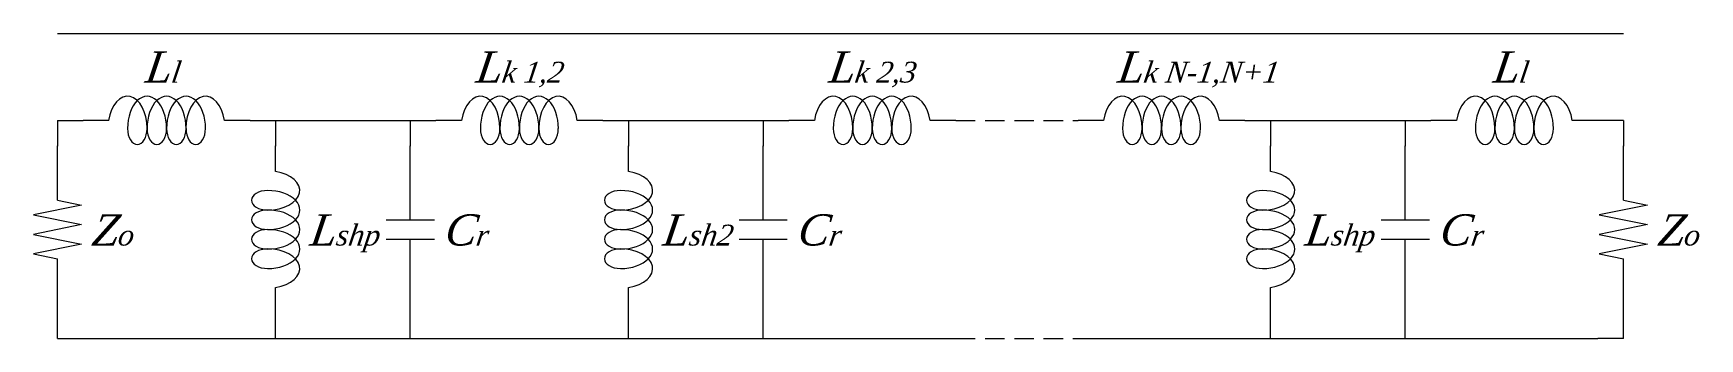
# Model space of a CAD drawing. Header units: inches. Extents: x -12.9 to 13.7, y -1.7 to 3.1.
import ezdxf

# ---------------------------------------------------------------- set-up
doc = ezdxf.new("R2010")
doc.units = ezdxf.units.IN
doc.header["$MEASUREMENT"] = 0
doc.linetypes.add('HIDDEN', pattern=[0.375, 0.25, -0.125])
doc.styles.get("Standard").update_dxf_attribs({"font": 'arial.ttf'})

# ---------------------------------------------------------------- blocks, each defined once
blk = doc.blocks.new('ind_sym')
for p, q in [((0, 2.261), (0, 2.671)), ((0, 0), (0, 0.41))]:
    blk.add_line(p, q)
for centre, major_axis, start_param, end_param in [((-0.129, 1.959), (-0.515, 0), 1.570796, 4.459709), ((-0.129, 1.803), (-0.257, 0), -1.570796, 1.570796), ((-0.129, 1.647), (-0.515, 0), 1.570796, 4.712389), ((-0.129, 1.491), (-0.257, 0), -1.570796, 1.570796), ((-0.129, 1.335), (-0.515, 0), 1.570796, 4.712389), ((-0.129, 1.179), (-0.257, 0), -1.570796, 1.570796), ((-0.129, 1.023), (-0.515, 0), 1.570796, 4.712389), ((-0.129, 0.868), (-0.257, 0), -1.570796, 1.570796), ((-0.129, 0.712), (-0.515, 0), 1.823477, 4.712389)]:
    blk.add_ellipse(centre, major_axis=major_axis, ratio=0.606061, start_param=start_param, end_param=end_param)
blk = doc.blocks.new('T')
for p, q in [((-0.41, 0.41), (0, 0.41)), ((0, 0.41), (0, 0)), ((0, 0.41), (0.41, 0.41))]:
    blk.add_line(p, q)
blk = doc.blocks.new('cap_sym')
for p, q in [((0, 1.491), (0, 2.671)), ((-0.386, 1.491), (0.386, 1.491)), ((-0.386, 1.179), (0.386, 1.179)), ((0, 0), (0, 1.179))]:
    blk.add_line(p, q)
blk = doc.blocks.new('L')
for q in [(0.41, 0.41), (0, 0)]:
    blk.add_line((0, 0.41), q)
blk = doc.blocks.new('res_sym')
for p, q in [((0, 1.803), (0, 2.671)), ((0.386, 1.725), (-0.386, 1.569)), ((0, 1.803), (0.386, 1.725)), ((-0.386, 1.569), (0.386, 1.413)), ((0.386, 1.413), (-0.386, 1.257)), ((-0.386, 1.257), (0.386, 1.101)), ((0.386, 1.101), (-0.386, 0.945)), ((-0.386, 0.945), (0, 0.868)), ((0, 0), (0, 0.868))]:
    blk.add_line(p, q)

msp = doc.modelspace()

# ---------------------------------------------------------------- linework, layer by layer
for p, q in [((-12.525, 3.137), (12.525, 3.137)), ((-8.626, 1.745), (-7.29, 1.745)), ((-2.981, 1.745), (-1.646, 1.745)), ((7.29, 1.745), (8.626, 1.745)), ((-12.116, -1.745), (-9.445, -1.745)), ((-8.626, -1.745), (-7.29, -1.745)), ((-6.471, -1.745), (-3.801, -1.745)), ((-2.981, -1.745), (-1.646, -1.745)), ((-0.827, -1.745), (1.844, -1.745)), ((3.801, -1.745), (6.471, -1.745)), ((7.29, -1.745), (8.626, -1.745)), ((9.445, -1.745), (12.116, -1.745))]:
    msp.add_line(p, q)
at = {"linetype": 'HIDDEN', "ltscale": 1.25}
for p, q in [((1.844, 1.745), (3.801, 1.745)), ((1.844, -1.745), (3.801, -1.745))]:
    msp.add_line(p, q, dxfattribs=at)

# ---------------------------------------------------------------- block references
for name, p, rotation in [('ind_sym', (-9.445, 1.745), 90), ('ind_sym', (-3.801, 1.745), 90), ('ind_sym', (1.844, 1.745), 90), ('ind_sym', (6.471, 1.745), 90), ('ind_sym', (12.116, 1.745), 90), ('L', (12.525, -1.335), 180)]:
    msp.add_blockref(name, p, dxfattribs=dict(rotation=rotation))
for name, p in [('L', (-12.525, 1.335)), ('T', (-9.035, 1.335)), ('T', (-6.881, 1.335)), ('T', (-3.391, 1.335)), ('T', (-1.237, 1.335)), ('T', (6.881, 1.335)), ('T', (9.035, 1.335)), ('res_sym', (-12.525, -1.335)), ('ind_sym', (-9.035, -1.335)), ('cap_sym', (-6.881, -1.335)), ('ind_sym', (-3.391, -1.335)), ('cap_sym', (-1.237, -1.335)), ('ind_sym', (6.881, -1.335)), ('cap_sym', (9.035, -1.335)), ('res_sym', (12.525, -1.335))]:
    msp.add_blockref(name, p)
at = {"xscale": -1}
msp.add_blockref('L', (12.525, 1.335), dxfattribs=at)
at = {"xscale": -1, "rotation": 180}
for name, p in [('L', (-12.525, -1.335)), ('T', (-9.035, -1.335)), ('T', (-6.881, -1.335)), ('T', (-3.391, -1.335)), ('T', (-1.237, -1.335)), ('T', (6.881, -1.335)), ('T', (9.035, -1.335))]:
    msp.add_blockref(name, p, dxfattribs=at)

# ---------------------------------------------------------------- texts
at = {"char_height": 0.2, "attachment_point": 1}
for s, insert, width in [('{\\fTimes New Roman|b0|i1|c0|p0;\\H2.5x;{\\Q9;L\\H0.666667x;l}}', (-11.138, 2.85), 2.05411), ('{\\fTimes New Roman|b0|i1|c0|p0;\\H2.5x;{\\Q9;L\\H0.666667x;k 1,2}}', (-5.849, 2.85), 2.05411), ('{\\fTimes New Roman|b0|i1|c0|p0;\\H2.5x;{\\Q9;L\\H0.666667x;k 2,3}}', (-0.204, 2.85), 2.05411), ('{\\fTimes New Roman|b0|i1|c0|p0;\\H2.5x;{\\Q9;L\\H0.666667x;k N-1,N+1}}', (4.416, 2.85), 3.40374), ('{\\fTimes New Roman|b0|i1|c0|p0;\\H2.5x;{\\Q9;L\\H0.666667x;l}}', (10.423, 2.85), 2.05411), ('{\\fTimes New Roman|b0|i1|c0|p0;\\H2.5x;{\\Q9;Z\\H0.666667x;o}}', (-11.993, 0.244), 0.43813), ('{\\fTimes New Roman|b0|i1|c0|p0;\\H2.5x;{\\Q9;L\\H0.666667x;shp}}', (-8.503, 0.244), 0.43813), ('{\\fTimes New Roman|b0|i1|c0|p0;\\H2.5x;{\\Q9;C\\H0.666667x;r}}', (-6.348, 0.244), 0.43813), ('{\\fTimes New Roman|b0|i1|c0|p0;\\H2.5x;{\\Q9;L\\H0.666667x;sh2}}', (-2.859, 0.244), 0.43813), ('{\\fTimes New Roman|b0|i1|c0|p0;\\H2.5x;{\\Q9;C\\H0.666667x;r}}', (-0.704, 0.244), 0.43813), ('{\\fTimes New Roman|b0|i1|c0|p0;\\H2.5x;{\\Q9;L\\H0.666667x;shp}}', (7.413, 0.244), 0.43813), ('{\\fTimes New Roman|b0|i1|c0|p0;\\H2.5x;{\\Q9;C\\H0.666667x;r}}', (9.568, 0.244), 0.43813), ('{\\fTimes New Roman|b0|i1|c0|p0;\\H2.5x;{\\Q9;Z\\H0.666667x;o}}', (13.058, 0.244), 0.43813)]:
    msp.add_mtext(s, dxfattribs=dict(at, insert=insert, width=width))

doc.saveas('drawing.dxf')
